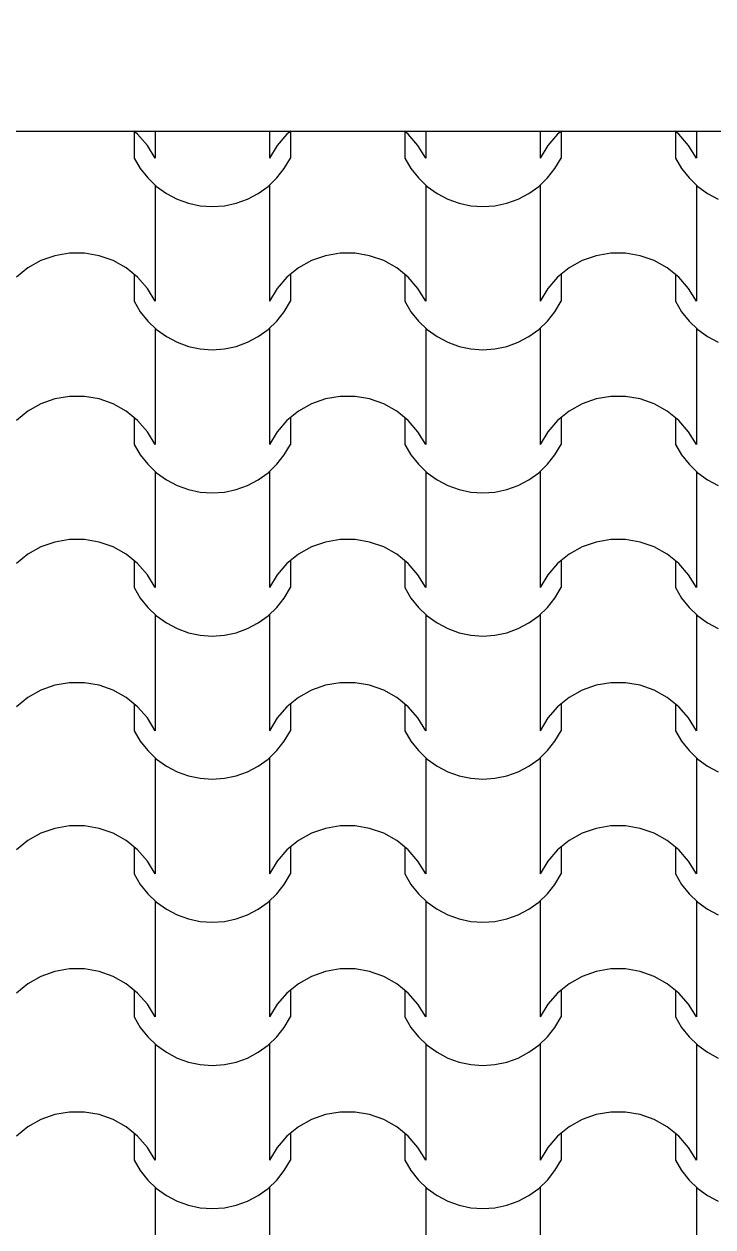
# Model space of a CAD drawing. Header units: millimetres. Extents: x 318905 to 439572, y -5133 to 105868.
# Drawn here: x 403337 to 404061, y 6484 to 7747 of the extents above; entities that cross this region are included whole.
import ezdxf

# ---------------------------------------------------------------- set-up
doc = ezdxf.new("R2010")
doc.units = ezdxf.units.MM
doc.header["$MEASUREMENT"] = 0
for name, color, linetype, lineweight in [('0_Stylo_No__98', 154, 'Continuous', 0), ('2D -  Dessin général_Stylo_No__1', 7, 'Continuous', 5), ('OMBRES_Stylo_No__1', 7, 'Continuous', 5)]:
    doc.layers.add(name, color=color, linetype=linetype, lineweight=lineweight)
doc.layers.add('OMBRES_Stylo_No__82', color=7, linetype='Continuous', lineweight=13, true_color=0xaaaaaa)
doc.styles.add('STYLE_GENERE_3', font='')
doc.styles.get('STYLE_GENERE_3').set_extended_font_data('Arial')
doc.dimstyles.new('STYLE_GENERE__1', dxfattribs={"dimtxt": 200, "dimasz": 142.5, "dimexe": 0.18, "dimexo": 500, "dimgap": 0.09, "dimtad": 0, "dimtih": 1, "dimtoh": 1, "dimlfac": 0.001, "dimzin": 0, "dimdsep": 46, "dimtxsty": 'STYLE_GENERE_3', "dimblk": 'ARROWHEAD_6', "dimblk1": 'ARROWHEAD_6', "dimblk2": 'ARROWHEAD_6', "dimcen": 0.09, "dimclrd": 154, "dimclre": 154, "dimclrt": 154, "dimazin": 0, "dimtfac": 1, "dimtdec": 4, "dimtmove": 0, "dimatfit": 3, "dimfxl": 0, "dimtolj": 1, "dimtzin": 0, "dimarcsym": 0})

# ---------------------------------------------------------------- blocks, each defined once
blk = doc.blocks.new('*X109')
at = {"layer": 'OMBRES_Stylo_No__82', "linetype": 'Continuous'}
for p, q in [((403456.3, 7631.3), (403452.4, 7634.5)), ((403452.8, 7634.2), (403452.8, 7606.2)), ((403466.6, 7619.5), (403456.3, 7631.3)), ((403474.8, 7634.5), (403474.8, 7606.2)), ((403595, 7634.5), (403595, 7606.2)), ((403613.4, 7631.3), (403603.1, 7619.5)), ((403617.4, 7634.5), (403613.4, 7631.3)), ((403617, 7634.2), (403617, 7606.2)), ((403740.8, 7631.3), (403736.9, 7634.5)), ((403737.2, 7634.2), (403737.2, 7606.2)), ((403751.1, 7619.5), (403740.8, 7631.3)), ((403759.2, 7634.5), (403759.2, 7606.2)), ((403879.5, 7634.5), (403879.5, 7606.2)), ((403897.9, 7631.3), (403887.6, 7619.5)), ((403901.9, 7634.5), (403897.9, 7631.3)), ((403901.5, 7634.2), (403901.5, 7606.2)), ((404025.3, 7631.3), (404021.3, 7634.5)), ((404021.7, 7634.2), (404021.7, 7606.2)), ((404035.6, 7619.5), (404025.3, 7631.3)), ((404043.7, 7634.5), (404043.7, 7606.2)), ((403474.8, 7606.2), (403466.6, 7619.5)), ((403603.1, 7619.5), (403595, 7606.2)), ((403759.2, 7606.2), (403751.1, 7619.5)), ((403887.6, 7619.5), (403879.5, 7606.2)), ((404043.7, 7606.2), (404035.6, 7619.5)), ((403452.8, 7606.2), (403459.2, 7595.2)), ((403610.6, 7595.2), (403617, 7606.2)), ((403737.2, 7606.2), (403743.7, 7595.2)), ((403895, 7595.2), (403901.5, 7606.2)), ((404021.7, 7606.2), (404028.2, 7595.2)), ((403459.2, 7595.2), (403467.1, 7585.3)), ((403602.7, 7585.3), (403610.6, 7595.2)), ((403743.7, 7595.2), (403751.6, 7585.3)), ((403887.2, 7585.3), (403895, 7595.2)), ((404028.2, 7595.2), (404036, 7585.3)), ((403467.1, 7585.3), (403476.3, 7576.5)), ((403593.5, 7576.5), (403602.7, 7585.3)), ((403751.6, 7585.3), (403760.8, 7576.5)), ((403878, 7576.5), (403887.2, 7585.3)), ((404036, 7585.3), (404045.2, 7576.5)), ((403474.8, 7577.8), (403474.8, 7516.8)), ((403476.3, 7576.5), (403486.6, 7569.1)), ((403486.6, 7569.1), (403497.8, 7563.1)), ((403571.9, 7563.1), (403583.2, 7569.1)), ((403583.2, 7569.1), (403593.5, 7576.5)), ((403595, 7577.8), (403595, 7516.8)), ((403759.2, 7577.8), (403759.2, 7516.8)), ((403760.8, 7576.5), (403771.1, 7569.1)), ((403771.1, 7569.1), (403782.3, 7563.1)), ((403856.4, 7563.1), (403867.7, 7569.1)), ((403867.7, 7569.1), (403878, 7576.5)), ((403879.5, 7577.8), (403879.5, 7516.8)), ((404043.7, 7577.8), (404043.7, 7516.8)), ((404045.2, 7576.5), (404055.5, 7569.1)), ((404055.5, 7569.1), (404066.8, 7563.1)), ((403497.8, 7563.1), (403509.8, 7558.8)), ((403509.8, 7558.8), (403522.2, 7556.2)), ((403522.2, 7556.2), (403534.9, 7555.3)), ((403534.9, 7555.3), (403547.6, 7556.2)), ((403547.6, 7556.2), (403560, 7558.8)), ((403560, 7558.8), (403571.9, 7563.1)), ((403782.3, 7563.1), (403794.3, 7558.8)), ((403794.3, 7558.8), (403806.7, 7556.2)), ((403806.7, 7556.2), (403819.4, 7555.3)), ((403819.4, 7555.3), (403832, 7556.2)), ((403832, 7556.2), (403844.5, 7558.8)), ((403844.5, 7558.8), (403856.4, 7563.1)), ((403474.8, 7516.8), (403474.8, 7455.8)), ((403595, 7516.8), (403595, 7455.8)), ((403759.2, 7516.8), (403759.2, 7455.8)), ((403879.5, 7516.8), (403879.5, 7455.8)), ((404043.7, 7516.8), (404043.7, 7455.8)), ((403369.4, 7503.7), (403354.7, 7498.5)), ((403384.8, 7506.3), (403369.4, 7503.7)), ((403392.6, 7506.3), (403384.8, 7506.3)), ((403400.5, 7506.3), (403392.6, 7506.3)), ((403415.9, 7503.7), (403400.5, 7506.3)), ((403430.6, 7498.5), (403415.9, 7503.7)), ((403653.9, 7503.7), (403639.2, 7498.5)), ((403669.3, 7506.3), (403653.9, 7503.7)), ((403677.1, 7506.3), (403669.3, 7506.3)), ((403684.9, 7506.3), (403677.1, 7506.3)), ((403700.3, 7503.7), (403684.9, 7506.3)), ((403715.1, 7498.5), (403700.3, 7503.7)), ((403938.4, 7503.7), (403923.7, 7498.5)), ((403953.8, 7506.3), (403938.4, 7503.7)), ((403961.6, 7506.3), (403953.8, 7506.3)), ((403969.4, 7506.3), (403961.6, 7506.3)), ((403984.8, 7503.7), (403969.4, 7506.3)), ((403999.5, 7498.5), (403984.8, 7503.7)), ((403354.7, 7498.5), (403341.1, 7490.8)), ((403444.2, 7490.8), (403430.6, 7498.5)), ((403639.2, 7498.5), (403625.5, 7490.8)), ((403728.7, 7490.8), (403715.1, 7498.5)), ((403923.7, 7498.5), (403910, 7490.8)), ((404013.2, 7490.8), (403999.5, 7498.5)), ((403341.1, 7490.8), (403328.9, 7481)), ((403456.3, 7481), (403444.2, 7490.8)), ((403452.8, 7483.9), (403452.8, 7455.8)), ((403466.6, 7469.2), (403456.3, 7481)), ((403613.4, 7481), (403603.1, 7469.2)), ((403625.5, 7490.8), (403613.4, 7481)), ((403617, 7483.9), (403617, 7455.8)), ((403740.8, 7481), (403728.7, 7490.8)), ((403737.2, 7483.9), (403737.2, 7455.8)), ((403751.1, 7469.2), (403740.8, 7481)), ((403897.9, 7481), (403887.6, 7469.2)), ((403910, 7490.8), (403897.9, 7481)), ((403901.5, 7483.9), (403901.5, 7455.8)), ((404025.3, 7481), (404013.2, 7490.8)), ((404021.7, 7483.9), (404021.7, 7455.8)), ((404035.6, 7469.2), (404025.3, 7481)), ((403474.8, 7455.8), (403466.6, 7469.2)), ((403603.1, 7469.2), (403595, 7455.8)), ((403759.2, 7455.8), (403751.1, 7469.2)), ((403887.6, 7469.2), (403879.5, 7455.8)), ((404043.7, 7455.8), (404035.6, 7469.2)), ((403452.8, 7455.8), (403459.2, 7444.9)), ((403610.6, 7444.9), (403617, 7455.8)), ((403737.2, 7455.8), (403743.7, 7444.9)), ((403895, 7444.9), (403901.5, 7455.8)), ((404021.7, 7455.8), (404028.2, 7444.9)), ((403459.2, 7444.9), (403467.1, 7434.9)), ((403602.7, 7434.9), (403610.6, 7444.9)), ((403743.7, 7444.9), (403751.6, 7434.9)), ((403887.2, 7434.9), (403895, 7444.9)), ((404028.2, 7444.9), (404036, 7434.9)), ((403467.1, 7434.9), (403476.3, 7426.2)), ((403593.5, 7426.2), (403602.7, 7434.9)), ((403751.6, 7434.9), (403760.8, 7426.2)), ((403878, 7426.2), (403887.2, 7434.9)), ((404036, 7434.9), (404045.2, 7426.2)), ((403474.8, 7427.4), (403474.8, 7366.5)), ((403476.3, 7426.2), (403486.6, 7418.7)), ((403486.6, 7418.7), (403497.8, 7412.8)), ((403571.9, 7412.8), (403583.2, 7418.7)), ((403583.2, 7418.7), (403593.5, 7426.2)), ((403595, 7427.4), (403595, 7366.5)), ((403759.2, 7427.4), (403759.2, 7366.5)), ((403760.8, 7426.2), (403771.1, 7418.7)), ((403771.1, 7418.7), (403782.3, 7412.8)), ((403856.4, 7412.8), (403867.7, 7418.7)), ((403867.7, 7418.7), (403878, 7426.2)), ((403879.5, 7427.4), (403879.5, 7366.5)), ((404043.7, 7427.4), (404043.7, 7366.5)), ((404045.2, 7426.2), (404055.5, 7418.7)), ((404055.5, 7418.7), (404066.8, 7412.8)), ((403497.8, 7412.8), (403509.8, 7408.5)), ((403509.8, 7408.5), (403522.2, 7405.9)), ((403522.2, 7405.9), (403534.9, 7405)), ((403534.9, 7405), (403547.6, 7405.9)), ((403547.6, 7405.9), (403560, 7408.5)), ((403560, 7408.5), (403571.9, 7412.8)), ((403782.3, 7412.8), (403794.3, 7408.5)), ((403794.3, 7408.5), (403806.7, 7405.9)), ((403806.7, 7405.9), (403819.4, 7405)), ((403819.4, 7405), (403832, 7405.9)), ((403832, 7405.9), (403844.5, 7408.5)), ((403844.5, 7408.5), (403856.4, 7412.8)), ((403474.8, 7366.5), (403474.8, 7305.5)), ((403595, 7366.5), (403595, 7305.5)), ((403759.2, 7366.5), (403759.2, 7305.5)), ((403879.5, 7366.5), (403879.5, 7305.5)), ((404043.7, 7366.5), (404043.7, 7305.5)), ((403369.4, 7353.4), (403354.7, 7348.1)), ((403384.8, 7356), (403369.4, 7353.4)), ((403392.6, 7356), (403384.8, 7356)), ((403400.5, 7356), (403392.6, 7356)), ((403415.9, 7353.4), (403400.5, 7356)), ((403430.6, 7348.1), (403415.9, 7353.4)), ((403653.9, 7353.4), (403639.2, 7348.1)), ((403669.3, 7356), (403653.9, 7353.4)), ((403677.1, 7356), (403669.3, 7356)), ((403684.9, 7356), (403677.1, 7356)), ((403700.3, 7353.4), (403684.9, 7356)), ((403715.1, 7348.1), (403700.3, 7353.4)), ((403938.4, 7353.4), (403923.7, 7348.1)), ((403953.8, 7356), (403938.4, 7353.4)), ((403961.6, 7356), (403953.8, 7356)), ((403969.4, 7356), (403961.6, 7356)), ((403984.8, 7353.4), (403969.4, 7356)), ((403999.5, 7348.1), (403984.8, 7353.4)), ((403341.1, 7340.5), (403328.9, 7330.6)), ((403354.7, 7348.1), (403341.1, 7340.5)), ((403444.2, 7340.5), (403430.6, 7348.1)), ((403456.3, 7330.6), (403444.2, 7340.5)), ((403625.5, 7340.5), (403613.4, 7330.6)), ((403639.2, 7348.1), (403625.5, 7340.5)), ((403728.7, 7340.5), (403715.1, 7348.1)), ((403740.8, 7330.6), (403728.7, 7340.5)), ((403910, 7340.5), (403897.9, 7330.6)), ((403923.7, 7348.1), (403910, 7340.5)), ((404013.2, 7340.5), (403999.5, 7348.1)), ((404025.3, 7330.6), (404013.2, 7340.5)), ((403452.8, 7333.5), (403452.8, 7305.5)), ((403466.6, 7318.8), (403456.3, 7330.6)), ((403613.4, 7330.6), (403603.1, 7318.8)), ((403617, 7333.5), (403617, 7305.5)), ((403737.2, 7333.5), (403737.2, 7305.5)), ((403751.1, 7318.8), (403740.8, 7330.6)), ((403897.9, 7330.6), (403887.6, 7318.8)), ((403901.5, 7333.5), (403901.5, 7305.5)), ((404021.7, 7333.5), (404021.7, 7305.5)), ((404035.6, 7318.8), (404025.3, 7330.6)), ((403474.8, 7305.5), (403466.6, 7318.8)), ((403603.1, 7318.8), (403595, 7305.5)), ((403759.2, 7305.5), (403751.1, 7318.8)), ((403887.6, 7318.8), (403879.5, 7305.5)), ((404043.7, 7305.5), (404035.6, 7318.8)), ((403452.8, 7305.5), (403459.2, 7294.5)), ((403610.6, 7294.5), (403617, 7305.5)), ((403737.2, 7305.5), (403743.7, 7294.5)), ((403895, 7294.5), (403901.5, 7305.5)), ((404021.7, 7305.5), (404028.2, 7294.5)), ((403459.2, 7294.5), (403467.1, 7284.6)), ((403602.7, 7284.6), (403610.6, 7294.5)), ((403743.7, 7294.5), (403751.6, 7284.6)), ((403887.2, 7284.6), (403895, 7294.5)), ((404028.2, 7294.5), (404036, 7284.6)), ((403467.1, 7284.6), (403476.3, 7275.8)), ((403474.8, 7277.1), (403474.8, 7216.1)), ((403593.5, 7275.8), (403602.7, 7284.6)), ((403595, 7277.1), (403595, 7216.1)), ((403751.6, 7284.6), (403760.8, 7275.8)), ((403759.2, 7277.1), (403759.2, 7216.1)), ((403878, 7275.8), (403887.2, 7284.6)), ((403879.5, 7277.1), (403879.5, 7216.1)), ((404036, 7284.6), (404045.2, 7275.8)), ((404043.7, 7277.1), (404043.7, 7216.1)), ((403476.3, 7275.8), (403486.6, 7268.4)), ((403486.6, 7268.4), (403497.8, 7262.5)), ((403571.9, 7262.5), (403583.2, 7268.4)), ((403583.2, 7268.4), (403593.5, 7275.8)), ((403760.8, 7275.8), (403771.1, 7268.4)), ((403771.1, 7268.4), (403782.3, 7262.5)), ((403856.4, 7262.5), (403867.7, 7268.4)), ((403867.7, 7268.4), (403878, 7275.8)), ((404045.2, 7275.8), (404055.5, 7268.4)), ((404055.5, 7268.4), (404066.8, 7262.5)), ((403497.8, 7262.5), (403509.8, 7258.2)), ((403509.8, 7258.2), (403522.2, 7255.5)), ((403522.2, 7255.5), (403534.9, 7254.7)), ((403534.9, 7254.7), (403547.6, 7255.5)), ((403547.6, 7255.5), (403560, 7258.2)), ((403560, 7258.2), (403571.9, 7262.5)), ((403782.3, 7262.5), (403794.3, 7258.2)), ((403794.3, 7258.2), (403806.7, 7255.5)), ((403806.7, 7255.5), (403819.4, 7254.7)), ((403819.4, 7254.7), (403832, 7255.5)), ((403832, 7255.5), (403844.5, 7258.2)), ((403844.5, 7258.2), (403856.4, 7262.5)), ((403474.8, 7216.1), (403474.8, 7155.2)), ((403595, 7216.1), (403595, 7155.2)), ((403759.2, 7216.1), (403759.2, 7155.2)), ((403879.5, 7216.1), (403879.5, 7155.2)), ((404043.7, 7216.1), (404043.7, 7155.2)), ((403369.4, 7203), (403354.7, 7197.8)), ((403384.8, 7205.7), (403369.4, 7203)), ((403392.6, 7205.7), (403384.8, 7205.7)), ((403400.5, 7205.7), (403392.6, 7205.7)), ((403415.9, 7203), (403400.5, 7205.7)), ((403430.6, 7197.8), (403415.9, 7203)), ((403653.9, 7203), (403639.2, 7197.8)), ((403669.3, 7205.7), (403653.9, 7203)), ((403677.1, 7205.7), (403669.3, 7205.7)), ((403684.9, 7205.7), (403677.1, 7205.7)), ((403700.3, 7203), (403684.9, 7205.7)), ((403715.1, 7197.8), (403700.3, 7203)), ((403938.4, 7203), (403923.7, 7197.8)), ((403953.8, 7205.7), (403938.4, 7203)), ((403961.6, 7205.7), (403953.8, 7205.7)), ((403969.4, 7205.7), (403961.6, 7205.7)), ((403984.8, 7203), (403969.4, 7205.7)), ((403999.5, 7197.8), (403984.8, 7203)), ((403341.1, 7190.1), (403328.9, 7180.3)), ((403354.7, 7197.8), (403341.1, 7190.1)), ((403444.2, 7190.1), (403430.6, 7197.8)), ((403456.3, 7180.3), (403444.2, 7190.1)), ((403625.5, 7190.1), (403613.4, 7180.3)), ((403639.2, 7197.8), (403625.5, 7190.1)), ((403728.7, 7190.1), (403715.1, 7197.8)), ((403740.8, 7180.3), (403728.7, 7190.1)), ((403910, 7190.1), (403897.9, 7180.3)), ((403923.7, 7197.8), (403910, 7190.1)), ((404013.2, 7190.1), (403999.5, 7197.8)), ((404025.3, 7180.3), (404013.2, 7190.1)), ((403452.8, 7183.2), (403452.8, 7155.2)), ((403466.6, 7168.5), (403456.3, 7180.3)), ((403613.4, 7180.3), (403603.1, 7168.5)), ((403617, 7183.2), (403617, 7155.2)), ((403737.2, 7183.2), (403737.2, 7155.2)), ((403751.1, 7168.5), (403740.8, 7180.3)), ((403897.9, 7180.3), (403887.6, 7168.5)), ((403901.5, 7183.2), (403901.5, 7155.2)), ((404021.7, 7183.2), (404021.7, 7155.2)), ((404035.6, 7168.5), (404025.3, 7180.3)), ((403474.8, 7155.2), (403466.6, 7168.5)), ((403603.1, 7168.5), (403595, 7155.2)), ((403759.2, 7155.2), (403751.1, 7168.5)), ((403887.6, 7168.5), (403879.5, 7155.2)), ((404043.7, 7155.2), (404035.6, 7168.5)), ((403452.8, 7155.2), (403459.2, 7144.2)), ((403610.6, 7144.2), (403617, 7155.2)), ((403737.2, 7155.2), (403743.7, 7144.2)), ((403895, 7144.2), (403901.5, 7155.2)), ((404021.7, 7155.2), (404028.2, 7144.2)), ((403459.2, 7144.2), (403467.1, 7134.3)), ((403602.7, 7134.3), (403610.6, 7144.2)), ((403743.7, 7144.2), (403751.6, 7134.3)), ((403887.2, 7134.3), (403895, 7144.2)), ((404028.2, 7144.2), (404036, 7134.3)), ((403467.1, 7134.3), (403476.3, 7125.5)), ((403474.8, 7126.8), (403474.8, 7065.8)), ((403476.3, 7125.5), (403486.6, 7118.1)), ((403583.2, 7118.1), (403593.5, 7125.5)), ((403593.5, 7125.5), (403602.7, 7134.3)), ((403595, 7126.8), (403595, 7065.8)), ((403751.6, 7134.3), (403760.8, 7125.5)), ((403759.2, 7126.8), (403759.2, 7065.8)), ((403760.8, 7125.5), (403771.1, 7118.1)), ((403867.7, 7118.1), (403878, 7125.5)), ((403878, 7125.5), (403887.2, 7134.3)), ((403879.5, 7126.8), (403879.5, 7065.8)), ((404036, 7134.3), (404045.2, 7125.5)), ((404043.7, 7126.8), (404043.7, 7065.8)), ((404045.2, 7125.5), (404055.5, 7118.1)), ((403486.6, 7118.1), (403497.8, 7112.1)), ((403497.8, 7112.1), (403509.8, 7107.8)), ((403560, 7107.8), (403571.9, 7112.1)), ((403571.9, 7112.1), (403583.2, 7118.1)), ((403771.1, 7118.1), (403782.3, 7112.1)), ((403782.3, 7112.1), (403794.3, 7107.8)), ((403844.5, 7107.8), (403856.4, 7112.1)), ((403856.4, 7112.1), (403867.7, 7118.1)), ((404055.5, 7118.1), (404066.8, 7112.1)), ((403509.8, 7107.8), (403522.2, 7105.2)), ((403522.2, 7105.2), (403534.9, 7104.3)), ((403534.9, 7104.3), (403547.6, 7105.2)), ((403547.6, 7105.2), (403560, 7107.8)), ((403794.3, 7107.8), (403806.7, 7105.2)), ((403806.7, 7105.2), (403819.4, 7104.3)), ((403819.4, 7104.3), (403832, 7105.2)), ((403832, 7105.2), (403844.5, 7107.8)), ((403474.8, 7065.8), (403474.8, 7004.8)), ((403595, 7065.8), (403595, 7004.8)), ((403759.2, 7065.8), (403759.2, 7004.8)), ((403879.5, 7065.8), (403879.5, 7004.8)), ((404043.7, 7065.8), (404043.7, 7004.8)), ((403369.4, 7052.7), (403354.7, 7047.4)), ((403384.8, 7055.3), (403369.4, 7052.7)), ((403392.6, 7055.3), (403384.8, 7055.3)), ((403400.5, 7055.3), (403392.6, 7055.3)), ((403415.9, 7052.7), (403400.5, 7055.3)), ((403430.6, 7047.4), (403415.9, 7052.7)), ((403653.9, 7052.7), (403639.2, 7047.4)), ((403669.3, 7055.3), (403653.9, 7052.7)), ((403677.1, 7055.3), (403669.3, 7055.3)), ((403684.9, 7055.3), (403677.1, 7055.3)), ((403700.3, 7052.7), (403684.9, 7055.3)), ((403715.1, 7047.4), (403700.3, 7052.7)), ((403938.4, 7052.7), (403923.7, 7047.4)), ((403953.8, 7055.3), (403938.4, 7052.7)), ((403961.6, 7055.3), (403953.8, 7055.3)), ((403969.4, 7055.3), (403961.6, 7055.3)), ((403984.8, 7052.7), (403969.4, 7055.3)), ((403999.5, 7047.4), (403984.8, 7052.7)), ((403341.1, 7039.8), (403328.9, 7029.9)), ((403354.7, 7047.4), (403341.1, 7039.8)), ((403444.2, 7039.8), (403430.6, 7047.4)), ((403456.3, 7029.9), (403444.2, 7039.8)), ((403625.5, 7039.8), (403613.4, 7029.9)), ((403639.2, 7047.4), (403625.5, 7039.8)), ((403728.7, 7039.8), (403715.1, 7047.4)), ((403740.8, 7029.9), (403728.7, 7039.8)), ((403910, 7039.8), (403897.9, 7029.9)), ((403923.7, 7047.4), (403910, 7039.8)), ((404013.2, 7039.8), (403999.5, 7047.4)), ((404025.3, 7029.9), (404013.2, 7039.8)), ((403452.8, 7032.9), (403452.8, 7004.8)), ((403466.6, 7018.2), (403456.3, 7029.9)), ((403613.4, 7029.9), (403603.1, 7018.2)), ((403617, 7032.9), (403617, 7004.8)), ((403737.2, 7032.9), (403737.2, 7004.8)), ((403751.1, 7018.2), (403740.8, 7029.9)), ((403897.9, 7029.9), (403887.6, 7018.2)), ((403901.5, 7032.9), (403901.5, 7004.8)), ((404021.7, 7032.9), (404021.7, 7004.8)), ((404035.6, 7018.2), (404025.3, 7029.9)), ((403474.8, 7004.8), (403466.6, 7018.2)), ((403603.1, 7018.2), (403595, 7004.8)), ((403759.2, 7004.8), (403751.1, 7018.2)), ((403887.6, 7018.2), (403879.5, 7004.8)), ((404043.7, 7004.8), (404035.6, 7018.2)), ((403452.8, 7004.8), (403459.2, 6993.9)), ((403610.6, 6993.9), (403617, 7004.8)), ((403737.2, 7004.8), (403743.7, 6993.9)), ((403895, 6993.9), (403901.5, 7004.8)), ((404021.7, 7004.8), (404028.2, 6993.9)), ((403459.2, 6993.9), (403467.1, 6983.9)), ((403602.7, 6983.9), (403610.6, 6993.9)), ((403743.7, 6993.9), (403751.6, 6983.9)), ((403887.2, 6983.9), (403895, 6993.9)), ((404028.2, 6993.9), (404036, 6983.9)), ((403467.1, 6983.9), (403476.3, 6975.1)), ((403474.8, 6976.4), (403474.8, 6915.5)), ((403476.3, 6975.1), (403486.6, 6967.7)), ((403583.2, 6967.7), (403593.5, 6975.1)), ((403593.5, 6975.1), (403602.7, 6983.9)), ((403595, 6976.4), (403595, 6915.5)), ((403751.6, 6983.9), (403760.8, 6975.1)), ((403759.2, 6976.4), (403759.2, 6915.5)), ((403760.8, 6975.1), (403771.1, 6967.7)), ((403867.7, 6967.7), (403878, 6975.1)), ((403878, 6975.1), (403887.2, 6983.9)), ((403879.5, 6976.4), (403879.5, 6915.5)), ((404036, 6983.9), (404045.2, 6975.1)), ((404043.7, 6976.4), (404043.7, 6915.5)), ((404045.2, 6975.1), (404055.5, 6967.7)), ((403486.6, 6967.7), (403497.8, 6961.8)), ((403497.8, 6961.8), (403509.8, 6957.5)), ((403560, 6957.5), (403571.9, 6961.8)), ((403571.9, 6961.8), (403583.2, 6967.7)), ((403771.1, 6967.7), (403782.3, 6961.8)), ((403782.3, 6961.8), (403794.3, 6957.5)), ((403844.5, 6957.5), (403856.4, 6961.8)), ((403856.4, 6961.8), (403867.7, 6967.7)), ((404055.5, 6967.7), (404066.8, 6961.8)), ((403509.8, 6957.5), (403522.2, 6954.9)), ((403522.2, 6954.9), (403534.9, 6954)), ((403534.9, 6954), (403547.6, 6954.9)), ((403547.6, 6954.9), (403560, 6957.5)), ((403794.3, 6957.5), (403806.7, 6954.9)), ((403806.7, 6954.9), (403819.4, 6954)), ((403819.4, 6954), (403832, 6954.9)), ((403832, 6954.9), (403844.5, 6957.5)), ((403474.8, 6915.5), (403474.8, 6854.5)), ((403595, 6915.5), (403595, 6854.5)), ((403759.2, 6915.5), (403759.2, 6854.5)), ((403879.5, 6915.5), (403879.5, 6854.5)), ((404043.7, 6915.5), (404043.7, 6854.5)), ((403369.4, 6902.3), (403354.7, 6897.1)), ((403384.8, 6905), (403369.4, 6902.3)), ((403392.6, 6905), (403384.8, 6905)), ((403400.5, 6905), (403392.6, 6905)), ((403415.9, 6902.3), (403400.5, 6905)), ((403430.6, 6897.1), (403415.9, 6902.3)), ((403653.9, 6902.3), (403639.2, 6897.1)), ((403669.3, 6905), (403653.9, 6902.3)), ((403677.1, 6905), (403669.3, 6905)), ((403684.9, 6905), (403677.1, 6905)), ((403700.3, 6902.3), (403684.9, 6905)), ((403715.1, 6897.1), (403700.3, 6902.3)), ((403938.4, 6902.3), (403923.7, 6897.1)), ((403953.8, 6905), (403938.4, 6902.3)), ((403961.6, 6905), (403953.8, 6905)), ((403969.4, 6905), (403961.6, 6905)), ((403984.8, 6902.3), (403969.4, 6905)), ((403999.5, 6897.1), (403984.8, 6902.3)), ((403341.1, 6889.5), (403328.9, 6879.6)), ((403354.7, 6897.1), (403341.1, 6889.5)), ((403444.2, 6889.5), (403430.6, 6897.1)), ((403456.3, 6879.6), (403444.2, 6889.5)), ((403625.5, 6889.5), (403613.4, 6879.6)), ((403639.2, 6897.1), (403625.5, 6889.5)), ((403728.7, 6889.5), (403715.1, 6897.1)), ((403740.8, 6879.6), (403728.7, 6889.5)), ((403910, 6889.5), (403897.9, 6879.6)), ((403923.7, 6897.1), (403910, 6889.5)), ((404013.2, 6889.5), (403999.5, 6897.1)), ((404025.3, 6879.6), (404013.2, 6889.5)), ((403452.8, 6882.5), (403452.8, 6854.5)), ((403466.6, 6867.8), (403456.3, 6879.6)), ((403613.4, 6879.6), (403603.1, 6867.8)), ((403617, 6882.5), (403617, 6854.5)), ((403737.2, 6882.5), (403737.2, 6854.5)), ((403751.1, 6867.8), (403740.8, 6879.6)), ((403897.9, 6879.6), (403887.6, 6867.8)), ((403901.5, 6882.5), (403901.5, 6854.5)), ((404021.7, 6882.5), (404021.7, 6854.5)), ((404035.6, 6867.8), (404025.3, 6879.6)), ((403474.8, 6854.5), (403466.6, 6867.8)), ((403603.1, 6867.8), (403595, 6854.5)), ((403759.2, 6854.5), (403751.1, 6867.8)), ((403887.6, 6867.8), (403879.5, 6854.5)), ((404043.7, 6854.5), (404035.6, 6867.8)), ((403452.8, 6854.5), (403459.2, 6843.5)), ((403610.6, 6843.5), (403617, 6854.5)), ((403737.2, 6854.5), (403743.7, 6843.5)), ((403895, 6843.5), (403901.5, 6854.5)), ((404021.7, 6854.5), (404028.2, 6843.5)), ((403459.2, 6843.5), (403467.1, 6833.6)), ((403602.7, 6833.6), (403610.6, 6843.5)), ((403743.7, 6843.5), (403751.6, 6833.6)), ((403887.2, 6833.6), (403895, 6843.5)), ((404028.2, 6843.5), (404036, 6833.6)), ((403467.1, 6833.6), (403476.3, 6824.8)), ((403474.8, 6826.1), (403474.8, 6765.1)), ((403476.3, 6824.8), (403486.6, 6817.4)), ((403583.2, 6817.4), (403593.5, 6824.8)), ((403593.5, 6824.8), (403602.7, 6833.6)), ((403595, 6826.1), (403595, 6765.1)), ((403751.6, 6833.6), (403760.8, 6824.8)), ((403759.2, 6826.1), (403759.2, 6765.1)), ((403760.8, 6824.8), (403771.1, 6817.4)), ((403867.7, 6817.4), (403878, 6824.8)), ((403878, 6824.8), (403887.2, 6833.6)), ((403879.5, 6826.1), (403879.5, 6765.1)), ((404036, 6833.6), (404045.2, 6824.8)), ((404043.7, 6826.1), (404043.7, 6765.1)), ((404045.2, 6824.8), (404055.5, 6817.4)), ((403486.6, 6817.4), (403497.8, 6811.5)), ((403497.8, 6811.5), (403509.8, 6807.2)), ((403560, 6807.2), (403571.9, 6811.5)), ((403571.9, 6811.5), (403583.2, 6817.4)), ((403771.1, 6817.4), (403782.3, 6811.5)), ((403782.3, 6811.5), (403794.3, 6807.2)), ((403844.5, 6807.2), (403856.4, 6811.5)), ((403856.4, 6811.5), (403867.7, 6817.4)), ((404055.5, 6817.4), (404066.8, 6811.5)), ((403509.8, 6807.2), (403522.2, 6804.5)), ((403522.2, 6804.5), (403534.9, 6803.7)), ((403534.9, 6803.7), (403547.6, 6804.5)), ((403547.6, 6804.5), (403560, 6807.2)), ((403794.3, 6807.2), (403806.7, 6804.5)), ((403806.7, 6804.5), (403819.4, 6803.7)), ((403819.4, 6803.7), (403832, 6804.5)), ((403832, 6804.5), (403844.5, 6807.2)), ((403474.8, 6765.1), (403474.8, 6704.2)), ((403595, 6765.1), (403595, 6704.2)), ((403759.2, 6765.1), (403759.2, 6704.2)), ((403879.5, 6765.1), (403879.5, 6704.2)), ((404043.7, 6765.1), (404043.7, 6704.2)), ((403354.7, 6746.8), (403341.1, 6739.1)), ((403369.4, 6752), (403354.7, 6746.8)), ((403384.8, 6754.7), (403369.4, 6752)), ((403392.6, 6754.7), (403384.8, 6754.7)), ((403400.5, 6754.7), (403392.6, 6754.7)), ((403415.9, 6752), (403400.5, 6754.7)), ((403430.6, 6746.8), (403415.9, 6752)), ((403444.2, 6739.1), (403430.6, 6746.8)), ((403639.2, 6746.8), (403625.5, 6739.1)), ((403653.9, 6752), (403639.2, 6746.8)), ((403669.3, 6754.7), (403653.9, 6752)), ((403677.1, 6754.7), (403669.3, 6754.7)), ((403684.9, 6754.7), (403677.1, 6754.7)), ((403700.3, 6752), (403684.9, 6754.7)), ((403715.1, 6746.8), (403700.3, 6752)), ((403728.7, 6739.1), (403715.1, 6746.8)), ((403923.7, 6746.8), (403910, 6739.1)), ((403938.4, 6752), (403923.7, 6746.8)), ((403953.8, 6754.7), (403938.4, 6752)), ((403961.6, 6754.7), (403953.8, 6754.7)), ((403969.4, 6754.7), (403961.6, 6754.7)), ((403984.8, 6752), (403969.4, 6754.7)), ((403999.5, 6746.8), (403984.8, 6752)), ((404013.2, 6739.1), (403999.5, 6746.8)), ((403341.1, 6739.1), (403328.9, 6729.3)), ((403456.3, 6729.3), (403444.2, 6739.1)), ((403625.5, 6739.1), (403613.4, 6729.3)), ((403740.8, 6729.3), (403728.7, 6739.1)), ((403910, 6739.1), (403897.9, 6729.3)), ((404025.3, 6729.3), (404013.2, 6739.1)), ((403452.8, 6732.2), (403452.8, 6704.2)), ((403466.6, 6717.5), (403456.3, 6729.3)), ((403613.4, 6729.3), (403603.1, 6717.5)), ((403617, 6732.2), (403617, 6704.2)), ((403737.2, 6732.2), (403737.2, 6704.2)), ((403751.1, 6717.5), (403740.8, 6729.3)), ((403897.9, 6729.3), (403887.6, 6717.5)), ((403901.5, 6732.2), (403901.5, 6704.2)), ((404021.7, 6732.2), (404021.7, 6704.2)), ((404035.6, 6717.5), (404025.3, 6729.3)), ((403474.8, 6704.2), (403466.6, 6717.5)), ((403603.1, 6717.5), (403595, 6704.2)), ((403759.2, 6704.2), (403751.1, 6717.5)), ((403887.6, 6717.5), (403879.5, 6704.2)), ((404043.7, 6704.2), (404035.6, 6717.5)), ((403452.8, 6704.2), (403459.2, 6693.2)), ((403610.6, 6693.2), (403617, 6704.2)), ((403737.2, 6704.2), (403743.7, 6693.2)), ((403895, 6693.2), (403901.5, 6704.2)), ((404021.7, 6704.2), (404028.2, 6693.2)), ((403459.2, 6693.2), (403467.1, 6683.2)), ((403467.1, 6683.2), (403476.3, 6674.5)), ((403593.5, 6674.5), (403602.7, 6683.2)), ((403602.7, 6683.2), (403610.6, 6693.2)), ((403743.7, 6693.2), (403751.6, 6683.2)), ((403751.6, 6683.2), (403760.8, 6674.5)), ((403878, 6674.5), (403887.2, 6683.2)), ((403887.2, 6683.2), (403895, 6693.2)), ((404028.2, 6693.2), (404036, 6683.2)), ((404036, 6683.2), (404045.2, 6674.5)), ((403474.8, 6675.8), (403474.8, 6614.8)), ((403476.3, 6674.5), (403486.6, 6667.1)), ((403583.2, 6667.1), (403593.5, 6674.5)), ((403595, 6675.8), (403595, 6614.8)), ((403759.2, 6675.8), (403759.2, 6614.8)), ((403760.8, 6674.5), (403771.1, 6667.1)), ((403867.7, 6667.1), (403878, 6674.5)), ((403879.5, 6675.8), (403879.5, 6614.8)), ((404043.7, 6675.8), (404043.7, 6614.8)), ((404045.2, 6674.5), (404055.5, 6667.1)), ((403486.6, 6667.1), (403497.8, 6661.1)), ((403497.8, 6661.1), (403509.8, 6656.8)), ((403560, 6656.8), (403571.9, 6661.1)), ((403571.9, 6661.1), (403583.2, 6667.1)), ((403771.1, 6667.1), (403782.3, 6661.1)), ((403782.3, 6661.1), (403794.3, 6656.8)), ((403844.5, 6656.8), (403856.4, 6661.1)), ((403856.4, 6661.1), (403867.7, 6667.1)), ((404055.5, 6667.1), (404066.8, 6661.1)), ((403509.8, 6656.8), (403522.2, 6654.2)), ((403522.2, 6654.2), (403534.9, 6653.3)), ((403534.9, 6653.3), (403547.6, 6654.2)), ((403547.6, 6654.2), (403560, 6656.8)), ((403794.3, 6656.8), (403806.7, 6654.2)), ((403806.7, 6654.2), (403819.4, 6653.3)), ((403819.4, 6653.3), (403832, 6654.2)), ((403832, 6654.2), (403844.5, 6656.8)), ((403474.8, 6614.8), (403474.8, 6553.8)), ((403595, 6614.8), (403595, 6553.8)), ((403759.2, 6614.8), (403759.2, 6553.8)), ((403879.5, 6614.8), (403879.5, 6553.8)), ((404043.7, 6614.8), (404043.7, 6553.8)), ((403354.7, 6596.4), (403341.1, 6588.8)), ((403369.4, 6601.7), (403354.7, 6596.4)), ((403384.8, 6604.3), (403369.4, 6601.7)), ((403392.6, 6604.3), (403384.8, 6604.3)), ((403400.5, 6604.3), (403392.6, 6604.3)), ((403415.9, 6601.7), (403400.5, 6604.3)), ((403430.6, 6596.4), (403415.9, 6601.7)), ((403444.2, 6588.8), (403430.6, 6596.4)), ((403639.2, 6596.4), (403625.5, 6588.8)), ((403653.9, 6601.7), (403639.2, 6596.4)), ((403669.3, 6604.3), (403653.9, 6601.7)), ((403677.1, 6604.3), (403669.3, 6604.3)), ((403684.9, 6604.3), (403677.1, 6604.3)), ((403700.3, 6601.7), (403684.9, 6604.3)), ((403715.1, 6596.4), (403700.3, 6601.7)), ((403728.7, 6588.8), (403715.1, 6596.4)), ((403923.7, 6596.4), (403910, 6588.8)), ((403938.4, 6601.7), (403923.7, 6596.4)), ((403953.8, 6604.3), (403938.4, 6601.7)), ((403961.6, 6604.3), (403953.8, 6604.3)), ((403969.4, 6604.3), (403961.6, 6604.3)), ((403984.8, 6601.7), (403969.4, 6604.3)), ((403999.5, 6596.4), (403984.8, 6601.7)), ((404013.2, 6588.8), (403999.5, 6596.4)), ((403341.1, 6588.8), (403328.9, 6578.9)), ((403456.3, 6578.9), (403444.2, 6588.8)), ((403452.8, 6581.8), (403452.8, 6553.8)), ((403625.5, 6588.8), (403613.4, 6578.9)), ((403617, 6581.8), (403617, 6553.8)), ((403740.8, 6578.9), (403728.7, 6588.8)), ((403737.2, 6581.8), (403737.2, 6553.8)), ((403910, 6588.8), (403897.9, 6578.9)), ((403901.5, 6581.8), (403901.5, 6553.8)), ((404025.3, 6578.9), (404013.2, 6588.8)), ((404021.7, 6581.8), (404021.7, 6553.8)), ((403466.6, 6567.2), (403456.3, 6578.9)), ((403613.4, 6578.9), (403603.1, 6567.2)), ((403751.1, 6567.2), (403740.8, 6578.9)), ((403897.9, 6578.9), (403887.6, 6567.2)), ((404035.6, 6567.2), (404025.3, 6578.9)), ((403474.8, 6553.8), (403466.6, 6567.2)), ((403603.1, 6567.2), (403595, 6553.8)), ((403759.2, 6553.8), (403751.1, 6567.2)), ((403887.6, 6567.2), (403879.5, 6553.8)), ((404043.7, 6553.8), (404035.6, 6567.2)), ((403452.8, 6553.8), (403459.2, 6542.9)), ((403610.6, 6542.9), (403617, 6553.8)), ((403737.2, 6553.8), (403743.7, 6542.9)), ((403895, 6542.9), (403901.5, 6553.8)), ((404021.7, 6553.8), (404028.2, 6542.9)), ((403459.2, 6542.9), (403467.1, 6532.9)), ((403467.1, 6532.9), (403476.3, 6524.1)), ((403593.5, 6524.1), (403602.7, 6532.9)), ((403602.7, 6532.9), (403610.6, 6542.9)), ((403743.7, 6542.9), (403751.6, 6532.9)), ((403751.6, 6532.9), (403760.8, 6524.1)), ((403878, 6524.1), (403887.2, 6532.9)), ((403887.2, 6532.9), (403895, 6542.9)), ((404028.2, 6542.9), (404036, 6532.9)), ((404036, 6532.9), (404045.2, 6524.1)), ((403474.8, 6525.4), (403474.8, 6464.5)), ((403476.3, 6524.1), (403486.6, 6516.7)), ((403583.2, 6516.7), (403593.5, 6524.1)), ((403595, 6525.4), (403595, 6464.5)), ((403759.2, 6525.4), (403759.2, 6464.5)), ((403760.8, 6524.1), (403771.1, 6516.7)), ((403867.7, 6516.7), (403878, 6524.1)), ((403879.5, 6525.4), (403879.5, 6464.5)), ((404043.7, 6525.4), (404043.7, 6464.5)), ((404045.2, 6524.1), (404055.5, 6516.7)), ((403486.6, 6516.7), (403497.8, 6510.8)), ((403497.8, 6510.8), (403509.8, 6506.5)), ((403509.8, 6506.5), (403522.2, 6503.9)), ((403547.6, 6503.9), (403560, 6506.5)), ((403560, 6506.5), (403571.9, 6510.8)), ((403571.9, 6510.8), (403583.2, 6516.7)), ((403771.1, 6516.7), (403782.3, 6510.8)), ((403782.3, 6510.8), (403794.3, 6506.5)), ((403794.3, 6506.5), (403806.7, 6503.9)), ((403832, 6503.9), (403844.5, 6506.5)), ((403844.5, 6506.5), (403856.4, 6510.8)), ((403856.4, 6510.8), (403867.7, 6516.7)), ((404055.5, 6516.7), (404066.8, 6510.8)), ((403522.2, 6503.9), (403534.9, 6503)), ((403534.9, 6503), (403547.6, 6503.9)), ((403806.7, 6503.9), (403819.4, 6503)), ((403819.4, 6503), (403832, 6503.9))]:
    blk.add_line(p, q, dxfattribs=at)
blk = doc.blocks.new('Hachure_27', base_point=(0, 4000))
at = {"layer": 'OMBRES_Stylo_No__1', "linetype": 'Continuous'}
blk.add_line((399582.6, 7634.5), (406899.6, 7634.5), dxfattribs=at)
at = {"layer": 'OMBRES_Stylo_No__82', "linetype": 'Continuous'}
blk.add_blockref('*X109', (0, 0), dxfattribs=at)
blk = doc.blocks.new('*D131')
at = {"layer": '0_Stylo_No__98', "linetype": 'Continuous'}
for p, q in [((408082.7, 7634.5), (408082.7, 7747)), ((408157.7, 7559.5), (408007.7, 7709.5)), ((408223.3, 7634.5), (407582.7, 7634.5)), ((408082.7, 3678.3), (408082.7, 7634.5)), ((408082.7, -552.4), (408082.7, 3403.7)), ((408007.7, -477.4), (408157.7, -627.4)), ((408582.7, -552.4), (407942.1, -552.4)), ((408082.7, -664.9), (408082.7, -552.4))]:
    blk.add_line(p, q, dxfattribs=at)
at = {"layer": '0_Stylo_No__98', "insert": (407815.8, 3441), "char_height": 200, "attachment_point": 7, "style": 'STYLE_GENERE_3'}
blk.add_mtext('\\A1;{\\pql;\\fArial|b0|i0|c0|p34;8,19}', dxfattribs=at)
blk = doc.blocks.new('ARROWHEAD_6')
at = {"color": 0, "linetype": 'Continuous', "lineweight": 0}
for p, q in [((-0.5, -0.5), (0.5, 0.5)), ((0, 0), (-1, 0))]:
    blk.add_line(p, q, dxfattribs=at)

msp = doc.modelspace()

# ---------------------------------------------------------------- linework, layer by layer
at = {"layer": '2D -  Dessin général_Stylo_No__1', "linetype": 'Continuous'}
msp.add_line((391104.519, 7634.463), (406899.616, 7634.516), dxfattribs=at)

# ---------------------------------------------------------------- block references
at = {"layer": 'OMBRES_Stylo_No__82', "linetype": 'Continuous'}
msp.add_blockref('Hachure_27', (0, 4000), dxfattribs=at)

# ---------------------------------------------------------------- dimensions: what is measured, and where the dimension line sits
at = {"color": 154, "linetype": 'Continuous', "lineweight": 0}
dim = msp.add_linear_dim(base=(408082.725, 7634.463), p1=(408761.305, -552.434), p2=(391104.519, 7634.463), angle=90, dimstyle='STYLE_GENERE__1', dxfattribs=at)
dim.commit()
dim.dimension.update_dxf_attribs({"geometry": '*D131', "text_midpoint": (408110.923, 3541.014), "dimtype": 160})

doc.saveas('drawing.dxf')
